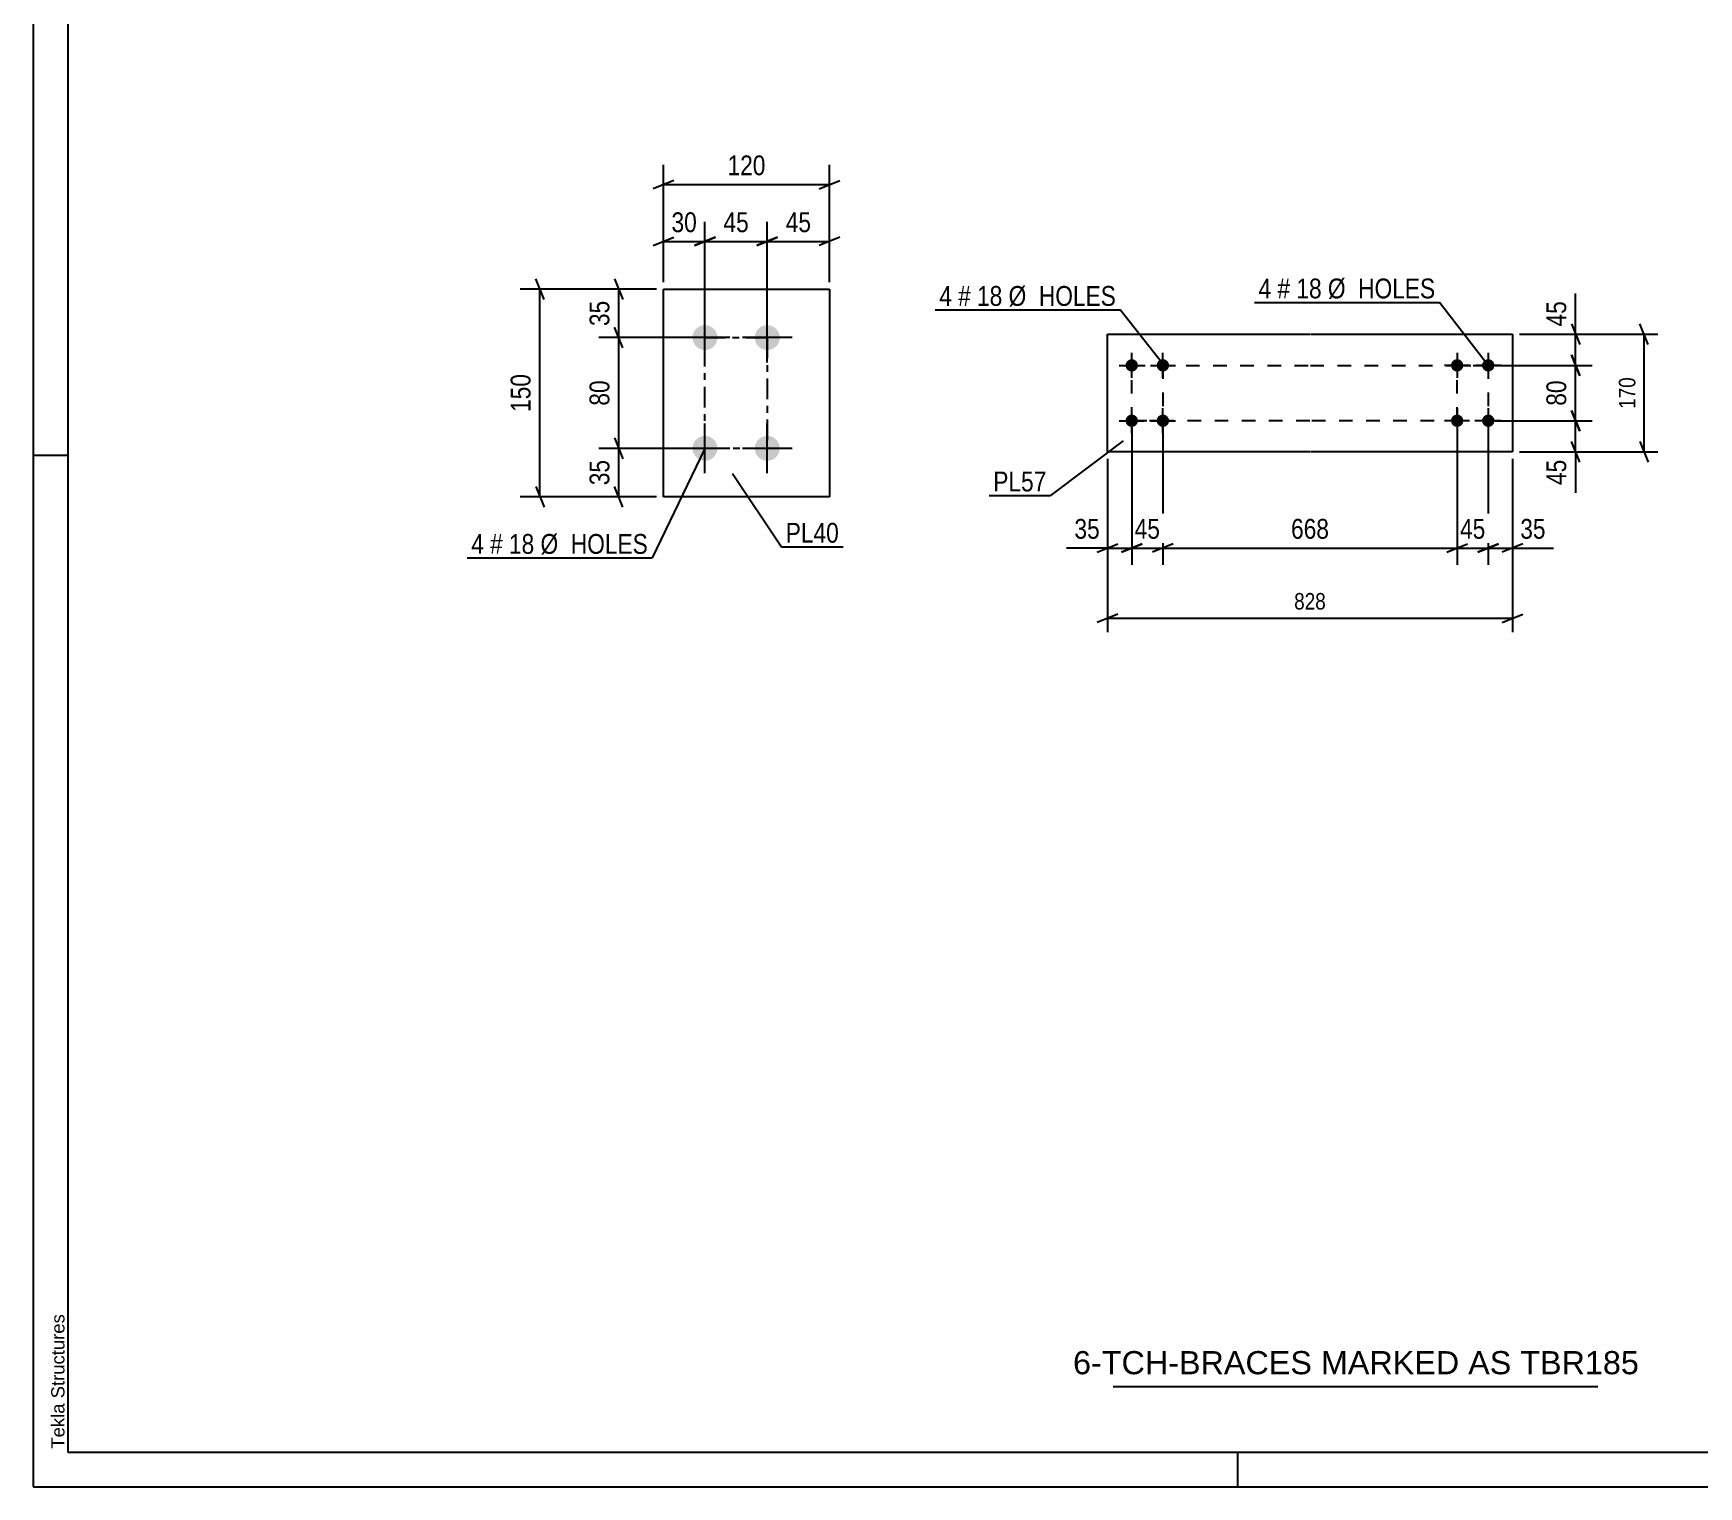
# Model space of a CAD drawing. Header units: millimetres. Extents: x 0 to 594, y 0 to 420.
# Drawn here: x 0 to 240.6, y 0 to 210 of the extents above; entities that cross this region are included whole.
import ezdxf

# ---------------------------------------------------------------- set-up
doc = ezdxf.new("R2010")
doc.units = ezdxf.units.MM
doc.linetypes.add('DXK_LINE_DOT2', pattern=[3.9198, 1.9599, -1.9599])
doc.linetypes.add('DXK_LINE_DOT3', pattern=[5.9187, 2.979, -0.9799, 0.9799, -0.9799])
doc.styles.add('Arial', font='ARIAL.TTF', dxfattribs={"height": 0.2})
doc.styles.add('Arial Narrow', font='ARIALN.TTF', dxfattribs={"height": 0.2})

# ---------------------------------------------------------------- blocks, each defined once
blk = doc.blocks.new('Unknown-580570030-1163')
at = {"color": 5, "linetype": 'Continuous'}
for p, q in [((0, 420), (0, 0)), ((5, 415), (5, 5)), ((5, 149), (0, 149)), ((5, 5), (589, 5)), ((174, 0), (174, 5)), ((0, 0), (594, 0))]:
    blk.add_line(p, q, dxfattribs=at)
at = {"color": 174, "linetype": 'Continuous', "style": 'Arial'}
blk.add_text('Tekla Structures', height=1.9102, rotation=90, dxfattribs=at).set_placement((4.5, 5.5))
blk = doc.blocks.new('Part-580570030-2163 - 2157')
at = {"color": 2, "linetype": 'Continuous'}
for p, q in [((91.02, 143.03), (91.02, 173.03)), ((91.02, 173.03), (115.02, 173.03)), ((115.02, 173.03), (115.02, 143.03)), ((115.02, 143.03), (91.02, 143.03))]:
    blk.add_line(p, q, dxfattribs=at)
blk = doc.blocks.new('Bolt-580570030-2224 - 2157')
at = {"linetype": 'Continuous'}
for points in [[(97.02, 164.23, -1), (97.02, 167.83, -1)], [(106.02, 164.23, -1), (106.02, 167.83, -1)], [(97.02, 148.23, -1), (97.02, 151.83, -1)], [(106.02, 148.23, -1), (106.02, 151.83, -1)]]:
    blk.add_hatch(color=1, dxfattribs=at).paths.add_polyline_path(points)
at = {"color": 1, "linetype": 'Continuous'}
for p, q in [((97.02, 162.43), (97.02, 169.63)), ((106.02, 162.43), (106.02, 169.63)), ((100.62, 166.03), (93.42, 166.03)), ((109.62, 166.03), (102.42, 166.03)), ((97.02, 146.43), (97.02, 153.63)), ((106.02, 146.43), (106.02, 153.63)), ((100.62, 150.03), (93.42, 150.03)), ((109.62, 150.03), (102.42, 150.03))]:
    blk.add_line(p, q, dxfattribs=at)
blk = doc.blocks.new('Part-580570030-3528 - 3527')
at = {"color": 2, "linetype": 'Continuous'}
for p, q in [((155.17, 166.52), (184.37, 166.52)), ((155.17, 149.52), (155.17, 166.52)), ((184.47, 166.52), (213.67, 166.52)), ((213.67, 166.52), (213.67, 149.52)), ((184.37, 149.52), (155.17, 149.52)), ((213.67, 149.52), (184.47, 149.52))]:
    blk.add_line(p, q, dxfattribs=at)
blk = doc.blocks.new('Bolt-580570030-3529 - 3527')
at = {"linetype": 'Continuous'}
for points in [[(205.67, 161.12, -1), (205.67, 162.92, -1)], [(210.17, 161.12, -1), (210.17, 162.92, -1)], [(205.67, 153.12, -1), (205.67, 154.92, -1)], [(210.17, 153.12, -1), (210.17, 154.92, -1)]]:
    blk.add_hatch(color=1, dxfattribs=at).paths.add_polyline_path(points)
at = {"color": 1, "linetype": 'Continuous'}
for p, q in [((205.67, 163.82), (205.67, 160.22)), ((210.17, 163.82), (210.17, 160.22)), ((207.47, 162.02), (203.87, 162.02)), ((211.97, 162.02), (208.37, 162.02)), ((207.47, 154.02), (203.87, 154.02)), ((205.67, 155.82), (205.67, 152.22)), ((211.97, 154.02), (208.37, 154.02)), ((210.17, 155.82), (210.17, 152.22))]:
    blk.add_line(p, q, dxfattribs=at)
blk = doc.blocks.new('Bolt-580570030-3530 - 3527')
at = {"linetype": 'Continuous'}
for points in [[(158.67, 162.92, -1), (158.67, 161.12, -1)], [(163.17, 162.92, -1), (163.17, 161.12, -1)], [(158.67, 154.92, -1), (158.67, 153.12, -1)], [(163.17, 154.92, -1), (163.17, 153.12, -1)]]:
    blk.add_hatch(color=1, dxfattribs=at).paths.add_polyline_path(points)
at = {"color": 1, "linetype": 'Continuous'}
for p, q in [((158.67, 160.22), (158.67, 163.82)), ((163.17, 160.22), (163.17, 163.82)), ((156.87, 162.02), (160.47, 162.02)), ((161.37, 162.02), (164.97, 162.02)), ((156.87, 154.02), (160.47, 154.02)), ((158.67, 152.22), (158.67, 155.82)), ((161.37, 154.02), (164.97, 154.02)), ((163.17, 152.22), (163.17, 155.82))]:
    blk.add_line(p, q, dxfattribs=at)
blk = doc.blocks.new('Rectangle-580570030-2365 - 2157')
at = {"color": 1, "linetype": 'DXK_LINE_DOT3'}
blk.add_lwpolyline([(97.02, 166.03), (106.02, 166.03), (106.02, 150.03), (97.02, 150.03), (97.02, 166.03)], close=True, dxfattribs=at)
blk = doc.blocks.new('Rectangle-580570030-4223 - 3527')
at = {"color": 1, "linetype": 'DXK_LINE_DOT2'}
for p, q in [((158.67, 162.02), (163.17, 162.02)), ((158.67, 154.02), (158.67, 162.02)), ((163.17, 162.02), (163.17, 154.02)), ((163.17, 154.02), (158.67, 154.02))]:
    blk.add_line(p, q, dxfattribs=at)
blk = doc.blocks.new('Rectangle-580570030-4233 - 3527')
at = {"color": 1, "linetype": 'DXK_LINE_DOT2'}
for p, q in [((205.67, 162.02), (210.17, 162.02)), ((205.67, 154.02), (205.67, 162.02)), ((210.17, 162.02), (210.17, 154.02)), ((210.17, 154.02), (205.67, 154.02))]:
    blk.add_line(p, q, dxfattribs=at)
blk = doc.blocks.new('Rectangle-580570030-4243 - 3527')
at = {"color": 1, "linetype": 'DXK_LINE_DOT2'}
for p, q in [((158.67, 162.02), (184.37, 162.02)), ((158.67, 154.02), (158.67, 162.02)), ((184.47, 162.02), (210.17, 162.02)), ((210.17, 162.02), (210.17, 154.02)), ((184.37, 154.02), (158.67, 154.02)), ((210.17, 154.02), (184.47, 154.02))]:
    blk.add_line(p, q, dxfattribs=at)
blk = doc.blocks.new('StraightDimension-580570030-2267 - 2157')
at = {"color": 7, "linetype": 'Continuous'}
for p, q in [((95.52, 179.32), (98.52, 180.52)), ((97.02, 167.03), (97.02, 182.77)), ((107.52, 180.52), (104.52, 179.32)), ((106.02, 167.03), (106.02, 182.77)), ((97.02, 179.92), (106.02, 179.92))]:
    blk.add_line(p, q, dxfattribs=at)
at = {"color": 0}
blk.add_wipeout([(103.95, 180.67), (103.95, 184.87), (99.09, 184.87), (99.09, 180.67)], dxfattribs=at)
at = {"color": 3, "style": 'Arial Narrow'}
blk.add_text('45', height=2.863, dxfattribs=at).set_placement((99.69, 181.27))
blk = doc.blocks.new('StraightDimension-580570030-2251 - 2157')
at = {"color": 7, "linetype": 'Continuous'}
for p, q in [((89.52, 179.32), (92.52, 180.52)), ((91.02, 174.03), (91.02, 182.77)), ((98.52, 180.52), (95.52, 179.32)), ((97.02, 167.03), (97.02, 182.77)), ((91.02, 179.92), (97.02, 179.92))]:
    blk.add_line(p, q, dxfattribs=at)
at = {"color": 0}
blk.add_wipeout([(96.45, 180.67), (96.45, 184.87), (91.59, 184.87), (91.59, 180.67)], dxfattribs=at)
at = {"color": 3, "style": 'Arial Narrow'}
blk.add_text('30', height=2.863, dxfattribs=at).set_placement((92.19, 181.27))
blk = doc.blocks.new('StraightDimension-580570030-2228 - 2157')
at = {"color": 7, "linetype": 'Continuous'}
for p, q in [((91.02, 174.03), (91.02, 190.99)), ((115.02, 174.03), (115.02, 190.99)), ((92.52, 188.74), (89.52, 187.54)), ((91.02, 188.14), (115.02, 188.14)), ((113.52, 187.54), (116.52, 188.74))]:
    blk.add_line(p, q, dxfattribs=at)
at = {"color": 0}
blk.add_wipeout([(106.36, 188.89), (106.36, 193.09), (99.68, 193.09), (99.68, 188.89)], dxfattribs=at)
at = {"color": 3, "style": 'Arial Narrow'}
blk.add_text('120', height=2.863, dxfattribs=at).set_placement((100.28, 189.49))
blk = doc.blocks.new('StraightDimension-580570030-2280 - 2157')
at = {"color": 7, "linetype": 'Continuous'}
for p, q in [((104.52, 179.32), (107.52, 180.52)), ((106.02, 167.03), (106.02, 182.77)), ((116.52, 180.52), (113.52, 179.32)), ((115.02, 174.03), (115.02, 182.77)), ((106.02, 179.92), (115.02, 179.92))]:
    blk.add_line(p, q, dxfattribs=at)
at = {"color": 0}
blk.add_wipeout([(112.95, 180.67), (112.95, 184.87), (108.09, 184.87), (108.09, 180.67)], dxfattribs=at)
at = {"color": 3, "style": 'Arial Narrow'}
blk.add_text('45', height=2.863, dxfattribs=at).set_placement((108.69, 181.27))
blk = doc.blocks.new('StraightDimension-580570030-2300 - 2157')
at = {"color": 7, "linetype": 'Continuous'}
for p, q in [((73.77, 171.53), (72.57, 174.53)), ((90.02, 173.03), (70.32, 173.03)), ((73.17, 143.03), (73.17, 173.03)), ((72.57, 144.53), (73.77, 141.53)), ((90.02, 143.03), (70.32, 143.03))]:
    blk.add_line(p, q, dxfattribs=at)
at = {"color": 0}
blk.add_wipeout([(72.42, 161.37), (68.22, 161.37), (68.22, 154.69), (72.42, 154.69)], dxfattribs=at)
at = {"color": 3, "style": 'Arial Narrow'}
blk.add_text('150', height=2.863, rotation=90.0002, dxfattribs=at).set_placement((71.82, 155.29))
blk = doc.blocks.new('StraightDimension-580570030-2320 - 2157')
at = {"color": 7, "linetype": 'Continuous'}
for p, q in [((96.02, 166.03), (81.71, 166.03)), ((85.16, 164.53), (83.96, 167.53)), ((84.56, 150.03), (84.56, 166.03)), ((96.02, 150.03), (81.71, 150.03)), ((83.96, 151.53), (85.16, 148.53))]:
    blk.add_line(p, q, dxfattribs=at)
at = {"color": 0}
blk.add_wipeout([(83.81, 160.46), (79.61, 160.46), (79.61, 155.6), (83.81, 155.6)], dxfattribs=at)
at = {"color": 3, "style": 'Arial Narrow'}
blk.add_text('80', height=2.863, rotation=90.0002, dxfattribs=at).set_placement((83.21, 156.2))
blk = doc.blocks.new('StraightDimension-580570030-2333 - 2157')
at = {"color": 7, "linetype": 'Continuous'}
for p, q in [((83.96, 174.53), (85.16, 171.53)), ((90.02, 173.03), (81.71, 173.03)), ((84.56, 166.03), (84.56, 173.03)), ((96.02, 166.03), (81.71, 166.03)), ((85.16, 164.53), (83.96, 167.53))]:
    blk.add_line(p, q, dxfattribs=at)
at = {"color": 0}
blk.add_wipeout([(83.81, 171.96), (79.61, 171.96), (79.61, 167.1), (83.81, 167.1)], dxfattribs=at)
at = {"color": 3, "style": 'Arial Narrow'}
blk.add_text('35', height=2.863, rotation=90.0002, dxfattribs=at).set_placement((83.21, 167.7))
blk = doc.blocks.new('StraightDimension-580570030-2349 - 2157')
at = {"color": 7, "linetype": 'Continuous'}
for p, q in [((96.02, 150.03), (81.71, 150.03)), ((83.96, 151.53), (85.16, 148.53)), ((84.56, 143.03), (84.56, 150.03)), ((85.16, 141.53), (83.96, 144.53)), ((90.02, 143.03), (81.71, 143.03))]:
    blk.add_line(p, q, dxfattribs=at)
at = {"color": 0}
blk.add_wipeout([(83.81, 148.96), (79.61, 148.96), (79.61, 144.1), (83.81, 144.1)], dxfattribs=at)
at = {"color": 3, "style": 'Arial Narrow'}
blk.add_text('35', height=2.863, rotation=90.0002, dxfattribs=at).set_placement((83.21, 144.7))
blk = doc.blocks.new('StraightDimension-580570030-3704 - 3527')
at = {"color": 7, "linetype": 'Continuous'}
for p, q in [((214.67, 166.52), (234.67, 166.52)), ((233.27, 165.02), (232.07, 168.02)), ((232.67, 149.52), (232.67, 166.52)), ((214.67, 149.52), (234.67, 149.52)), ((232.07, 151.02), (233.27, 148.02))]:
    blk.add_line(p, q, dxfattribs=at)
at = {"color": 0}
blk.add_wipeout([(231.92, 160.8), (228.42, 160.8), (228.42, 155.23), (231.92, 155.23)], dxfattribs=at)
at = {"color": 96, "style": 'Arial Narrow'}
blk.add_text('170', height=2.386, rotation=90.0002, dxfattribs=at).set_placement((231.42, 155.73))
blk = doc.blocks.new('StraightDimension-580570030-3688 - 3527')
at = {"color": 7, "linetype": 'Continuous'}
for p, q in [((155.17, 148.52), (155.17, 123.49)), ((213.67, 148.52), (213.67, 123.49)), ((156.67, 126.09), (153.67, 124.89)), ((155.17, 125.49), (213.67, 125.49)), ((212.17, 124.89), (215.17, 126.09))]:
    blk.add_line(p, q, dxfattribs=at)
at = {"color": 0}
blk.add_wipeout([(187.2, 126.24), (187.2, 129.74), (181.63, 129.74), (181.63, 126.24)], dxfattribs=at)
at = {"color": 96, "style": 'Arial Narrow'}
blk.add_text('828', height=2.386, dxfattribs=at).set_placement((182.13, 126.74))
blk = doc.blocks.new('StraightDimension-580570030-4155 - 3527')
at = {"color": 7, "linetype": 'Continuous'}
for p, q in [((214.67, 166.52), (225.18, 166.52)), ((222.18, 168.02), (223.38, 165.02)), ((222.78, 162.02), (222.78, 166.52)), ((211.17, 162.02), (225.18, 162.02)), ((223.38, 160.52), (222.18, 163.52))]:
    blk.add_line(p, q, dxfattribs=at)
at = {"color": 0}
blk.add_wipeout([(222.03, 171.9), (217.83, 171.9), (217.83, 167.04), (222.03, 167.04)], dxfattribs=at)
at = {"color": 7, "linetype": 'Continuous'}
blk.add_line((222.78, 166.52), (222.78, 172.42), dxfattribs=at)
blk.add_line((222.78, 166.52), (222.78, 172.42), dxfattribs=at)
at = {"color": 3, "style": 'Arial Narrow'}
blk.add_text('45', height=2.863, rotation=90.0002, dxfattribs=at).set_placement((221.43, 167.64))
blk = doc.blocks.new('StraightDimension-580570030-4156 - 3527')
at = {"color": 7, "linetype": 'Continuous'}
for p, q in [((211.17, 162.02), (225.18, 162.02)), ((222.18, 163.52), (223.38, 160.52)), ((222.78, 154.02), (222.78, 162.02)), ((211.17, 154.02), (225.18, 154.02)), ((223.38, 152.52), (222.18, 155.52))]:
    blk.add_line(p, q, dxfattribs=at)
at = {"color": 0}
blk.add_wipeout([(222.03, 160.44), (217.83, 160.44), (217.83, 155.59), (222.03, 155.59)], dxfattribs=at)
at = {"color": 3, "style": 'Arial Narrow'}
blk.add_text('80', height=2.863, rotation=90.0002, dxfattribs=at).set_placement((221.43, 156.19))
blk = doc.blocks.new('StraightDimension-580570030-4157 - 3527')
at = {"color": 7, "linetype": 'Continuous'}
for p, q in [((211.17, 154.02), (225.18, 154.02)), ((222.18, 155.52), (223.38, 152.52)), ((222.78, 149.52), (222.78, 154.02)), ((214.67, 149.52), (225.18, 149.52)), ((223.38, 148.02), (222.18, 151.02))]:
    blk.add_line(p, q, dxfattribs=at)
at = {"color": 0}
blk.add_wipeout([(222.03, 148.99), (217.83, 148.99), (217.83, 144.13), (222.03, 144.13)], dxfattribs=at)
at = {"color": 7, "linetype": 'Continuous'}
blk.add_line((222.78, 149.52), (222.78, 143.61), dxfattribs=at)
blk.add_line((222.78, 149.52), (222.78, 143.61), dxfattribs=at)
at = {"color": 3, "style": 'Arial Narrow'}
blk.add_text('45', height=2.863, rotation=90.0002, dxfattribs=at).set_placement((221.43, 144.73))
blk = doc.blocks.new('StraightDimension-580570030-4187 - 3527')
at = {"color": 7, "linetype": 'Continuous'}
for p, q in [((210.17, 153.02), (210.17, 133.22)), ((213.67, 148.52), (213.67, 133.22)), ((208.67, 135.02), (211.67, 136.22)), ((210.17, 135.62), (213.67, 135.62)), ((215.17, 136.22), (212.17, 135.02))]:
    blk.add_line(p, q, dxfattribs=at)
at = {"color": 0}
blk.add_wipeout([(219.05, 136.37), (219.05, 140.57), (214.19, 140.57), (214.19, 136.37)], dxfattribs=at)
at = {"color": 7, "linetype": 'Continuous'}
blk.add_line((213.67, 135.62), (219.57, 135.62), dxfattribs=at)
blk.add_line((213.67, 135.62), (219.57, 135.62), dxfattribs=at)
at = {"color": 3, "style": 'Arial Narrow'}
blk.add_text('35', height=2.863, dxfattribs=at).set_placement((214.79, 136.97))
blk = doc.blocks.new('StraightDimension-580570030-4188 - 3527')
at = {"color": 7, "linetype": 'Continuous'}
for p, q in [((205.67, 153.02), (205.67, 133.22)), ((210.17, 153.02), (210.17, 133.22)), ((204.17, 135.02), (207.17, 136.22)), ((205.67, 135.62), (210.17, 135.62)), ((211.67, 136.22), (208.67, 135.02))]:
    blk.add_line(p, q, dxfattribs=at)
at = {"color": 0}
blk.add_wipeout([(210.35, 136.37), (210.35, 140.57), (205.49, 140.57), (205.49, 136.37)], dxfattribs=at)
at = {"color": 3, "style": 'Arial Narrow'}
blk.add_text('45', height=2.863, dxfattribs=at).set_placement((206.09, 136.97))
blk = doc.blocks.new('StraightDimension-580570030-4189 - 3527')
at = {"color": 7, "linetype": 'Continuous'}
for p, q in [((163.17, 153.02), (163.17, 133.22)), ((205.67, 153.02), (205.67, 133.22)), ((164.67, 136.22), (161.67, 135.02)), ((163.17, 135.62), (205.67, 135.62)), ((204.17, 135.02), (207.17, 136.22))]:
    blk.add_line(p, q, dxfattribs=at)
at = {"color": 0}
blk.add_wipeout([(187.76, 136.37), (187.76, 140.57), (181.08, 140.57), (181.08, 136.37)], dxfattribs=at)
at = {"color": 3, "style": 'Arial Narrow'}
blk.add_text('668', height=2.863, dxfattribs=at).set_placement((181.68, 136.97))
blk = doc.blocks.new('StraightDimension-580570030-4190 - 3527')
at = {"color": 7, "linetype": 'Continuous'}
for p, q in [((158.67, 153.02), (158.67, 133.22)), ((163.17, 153.02), (163.17, 133.22)), ((157.17, 135.02), (160.17, 136.22)), ((158.67, 135.62), (163.17, 135.62)), ((164.67, 136.22), (161.67, 135.02))]:
    blk.add_line(p, q, dxfattribs=at)
at = {"color": 0}
blk.add_wipeout([(163.35, 136.37), (163.35, 140.57), (158.49, 140.57), (158.49, 136.37)], dxfattribs=at)
at = {"color": 3, "style": 'Arial Narrow'}
blk.add_text('45', height=2.863, dxfattribs=at).set_placement((159.09, 136.97))
blk = doc.blocks.new('StraightDimension-580570030-4191 - 3527')
at = {"color": 7, "linetype": 'Continuous'}
for p, q in [((158.67, 153.02), (158.67, 133.22)), ((155.17, 148.52), (155.17, 133.22)), ((153.67, 135.02), (156.67, 136.22)), ((155.17, 135.62), (158.67, 135.62)), ((160.17, 136.22), (157.17, 135.02))]:
    blk.add_line(p, q, dxfattribs=at)
at = {"color": 0}
blk.add_wipeout([(154.64, 136.37), (154.64, 140.57), (149.79, 140.57), (149.79, 136.37)], dxfattribs=at)
at = {"color": 7, "linetype": 'Continuous'}
blk.add_line((155.17, 135.62), (149.26, 135.62), dxfattribs=at)
blk.add_line((155.17, 135.62), (149.26, 135.62), dxfattribs=at)
at = {"color": 3, "style": 'Arial Narrow'}
blk.add_text('35', height=2.863, dxfattribs=at).set_placement((150.39, 136.97))
blk = doc.blocks.new('Unknown-580570030-4949')
at = {"color": 7, "linetype": 'Continuous'}
blk.add_line((156, 14.5), (226, 14.5), dxfattribs=at)
at = {"color": 7, "style": 'Arial'}
blk.add_text('6-TCH-BRACES MARKED AS TBR185', height=3.3428, dxfattribs=at).set_placement((150.19, 16.25))
blk = doc.blocks.new('Mark-580570030-2159 - 2157')
at = {"color": 0}
blk.add_wipeout([(116.36, 136.4), (116.36, 139.4), (108.69, 139.4), (108.69, 136.4)], dxfattribs=at)
blk.add_wipeout([(116.36, 136.4), (116.36, 139.4), (108.69, 139.4), (108.69, 136.4)], dxfattribs=at)
at = {"color": 30, "linetype": 'Continuous'}
for p, q in [((101.01, 146.38), (108.09, 135.8)), ((108.09, 135.8), (116.96, 135.8))]:
    blk.add_line(p, q, dxfattribs=at)
at = {"color": 3, "style": 'Arial Narrow'}
blk.add_text('PL40', height=2.863, dxfattribs=at).set_placement((108.69, 136.4))
blk = doc.blocks.new('Mark-580570030-2220 - 2157')
at = {"color": 0}
blk.add_wipeout([(65.08, 134.79), (65.08, 137.79), (63.26, 137.79), (63.26, 134.79)], dxfattribs=at)
blk.add_wipeout([(65.08, 134.79), (65.08, 137.79), (63.26, 137.79), (63.26, 134.79)], dxfattribs=at)
blk.add_wipeout([(67.81, 134.79), (67.81, 137.79), (65.98, 137.79), (65.98, 134.79)], dxfattribs=at)
blk.add_wipeout([(67.81, 134.79), (67.81, 137.79), (65.98, 137.79), (65.98, 134.79)], dxfattribs=at)
at = {"color": 3, "style": 'Arial Narrow'}
blk.add_text('4', height=2.86, dxfattribs=at).set_placement((63.26, 134.79))
at = {"color": 0}
blk.add_wipeout([(72.37, 134.79), (72.37, 137.79), (68.71, 137.79), (68.71, 134.79)], dxfattribs=at)
blk.add_wipeout([(72.37, 134.79), (72.37, 137.79), (68.71, 137.79), (68.71, 134.79)], dxfattribs=at)
at = {"color": 3, "style": 'Arial Narrow'}
blk.add_text('#', height=2.86, dxfattribs=at).set_placement((65.98, 134.79))
at = {"color": 0}
blk.add_wipeout([(88.8, 134.79), (88.8, 137.79), (73.27, 137.79), (73.27, 134.79)], dxfattribs=at)
blk.add_wipeout([(88.8, 134.79), (88.8, 137.79), (73.27, 137.79), (73.27, 134.79)], dxfattribs=at)
at = {"color": 7, "linetype": 'Continuous'}
for p in [(97.02, 150.03), (62.66, 134.19)]:
    blk.add_line(p, (89.4, 134.19), dxfattribs=at)
at = {"color": 3, "style": 'Arial Narrow'}
for s, p in [('18', (68.71, 134.79)), ('Ø  HOLES', (73.27, 134.79))]:
    blk.add_text(s, height=2.863, dxfattribs=at).set_placement(p)
blk = doc.blocks.new('Mark-580570030-3718 - 3527')
at = {"color": 0}
blk.add_wipeout([(132.69, 170.62), (132.69, 173.62), (130.86, 173.62), (130.86, 170.62)], dxfattribs=at)
blk.add_wipeout([(132.69, 170.62), (132.69, 173.62), (130.86, 173.62), (130.86, 170.62)], dxfattribs=at)
blk.add_wipeout([(135.42, 170.62), (135.42, 173.62), (133.59, 173.62), (133.59, 170.62)], dxfattribs=at)
blk.add_wipeout([(135.42, 170.62), (135.42, 173.62), (133.59, 173.62), (133.59, 170.62)], dxfattribs=at)
at = {"color": 3, "style": 'Arial Narrow'}
blk.add_text('4', height=2.86, dxfattribs=at).set_placement((130.86, 170.62))
at = {"color": 0}
blk.add_wipeout([(139.98, 170.62), (139.98, 173.62), (136.32, 173.62), (136.32, 170.62)], dxfattribs=at)
blk.add_wipeout([(139.98, 170.62), (139.98, 173.62), (136.32, 173.62), (136.32, 170.62)], dxfattribs=at)
at = {"color": 3, "style": 'Arial Narrow'}
blk.add_text('#', height=2.86, dxfattribs=at).set_placement((133.59, 170.62))
at = {"color": 0}
blk.add_wipeout([(156.4, 170.62), (156.4, 173.62), (140.88, 173.62), (140.88, 170.62)], dxfattribs=at)
blk.add_wipeout([(156.4, 170.62), (156.4, 173.62), (140.88, 173.62), (140.88, 170.62)], dxfattribs=at)
at = {"color": 7, "linetype": 'Continuous'}
for p in [(130.26, 170.02), (163.1, 162.27)]:
    blk.add_line(p, (157, 170.02), dxfattribs=at)
at = {"color": 3, "style": 'Arial Narrow'}
for s, p in [('18', (136.32, 170.62)), ('Ø  HOLES', (140.88, 170.62))]:
    blk.add_text(s, height=2.863, dxfattribs=at).set_placement(p)
blk = doc.blocks.new('Mark-580570030-3717 - 3527')
at = {"color": 0}
blk.add_wipeout([(178.82, 171.7), (178.82, 174.7), (176.99, 174.7), (176.99, 171.7)], dxfattribs=at)
blk.add_wipeout([(178.82, 171.7), (178.82, 174.7), (176.99, 174.7), (176.99, 171.7)], dxfattribs=at)
blk.add_wipeout([(181.55, 171.7), (181.55, 174.7), (179.72, 174.7), (179.72, 171.7)], dxfattribs=at)
blk.add_wipeout([(181.55, 171.7), (181.55, 174.7), (179.72, 174.7), (179.72, 171.7)], dxfattribs=at)
at = {"color": 3, "style": 'Arial Narrow'}
blk.add_text('4', height=2.86, dxfattribs=at).set_placement((176.99, 171.7))
at = {"color": 0}
blk.add_wipeout([(186.1, 171.7), (186.1, 174.7), (182.45, 174.7), (182.45, 171.7)], dxfattribs=at)
blk.add_wipeout([(186.1, 171.7), (186.1, 174.7), (182.45, 174.7), (182.45, 171.7)], dxfattribs=at)
at = {"color": 3, "style": 'Arial Narrow'}
blk.add_text('#', height=2.86, dxfattribs=at).set_placement((179.72, 171.7))
at = {"color": 0}
blk.add_wipeout([(202.53, 171.7), (202.53, 174.7), (187, 174.7), (187, 171.7)], dxfattribs=at)
blk.add_wipeout([(202.53, 171.7), (202.53, 174.7), (187, 174.7), (187, 171.7)], dxfattribs=at)
at = {"color": 7, "linetype": 'Continuous'}
for p in [(176.39, 171.1), (210.17, 162.02)]:
    blk.add_line(p, (203.13, 171.1), dxfattribs=at)
at = {"color": 3, "style": 'Arial Narrow'}
for s, p in [('18', (182.45, 171.7)), ('Ø  HOLES', (187, 171.7))]:
    blk.add_text(s, height=2.863, dxfattribs=at).set_placement(p)
blk = doc.blocks.new('Mark-580570030-4275 - 3527')
at = {"color": 0}
blk.add_wipeout([(146.34, 143.81), (146.34, 146.81), (138.67, 146.81), (138.67, 143.81)], dxfattribs=at)
blk.add_wipeout([(146.34, 143.81), (146.34, 146.81), (138.67, 146.81), (138.67, 143.81)], dxfattribs=at)
at = {"color": 30, "linetype": 'Continuous'}
for p in [(157.44, 151.14), (138.07, 143.21)]:
    blk.add_line(p, (146.94, 143.21), dxfattribs=at)
at = {"color": 3, "style": 'Arial Narrow'}
blk.add_text('PL57', height=2.863, dxfattribs=at).set_placement((138.67, 143.81))

msp = doc.modelspace()

# ---------------------------------------------------------------- block references
for name in ['Unknown-580570030-1163', 'Part-580570030-2163 - 2157', 'Bolt-580570030-2224 - 2157', 'Rectangle-580570030-2365 - 2157', 'Part-580570030-3528 - 3527', 'Bolt-580570030-3530 - 3527', 'Bolt-580570030-3529 - 3527', 'Rectangle-580570030-4223 - 3527', 'Rectangle-580570030-4243 - 3527', 'Rectangle-580570030-4233 - 3527', 'Unknown-580570030-4949']:
    msp.add_blockref(name, (0, 0))

# ---------------------------------------------------------------- next in the draw order: block references
for name in ['StraightDimension-580570030-2267 - 2157', 'Mark-580570030-3718 - 3527', 'StraightDimension-580570030-3704 - 3527', 'Mark-580570030-2159 - 2157']:
    msp.add_blockref(name, (0, 0))

# ---------------------------------------------------------------- next in the draw order: block references
for name in ['StraightDimension-580570030-2251 - 2157', 'StraightDimension-580570030-4155 - 3527', 'StraightDimension-580570030-3688 - 3527']:
    msp.add_blockref(name, (0, 0))

# ---------------------------------------------------------------- next in the draw order: block references
for name in ['StraightDimension-580570030-2228 - 2157', 'StraightDimension-580570030-4156 - 3527']:
    msp.add_blockref(name, (0, 0))

# ---------------------------------------------------------------- next in the draw order: block references
for name in ['StraightDimension-580570030-2280 - 2157', 'StraightDimension-580570030-2300 - 2157', 'Mark-580570030-3717 - 3527', 'StraightDimension-580570030-4157 - 3527']:
    msp.add_blockref(name, (0, 0))

# ---------------------------------------------------------------- next in the draw order: block references
for name in ['StraightDimension-580570030-2320 - 2157', 'StraightDimension-580570030-4187 - 3527']:
    msp.add_blockref(name, (0, 0))

# ---------------------------------------------------------------- next in the draw order: block references
for name in ['StraightDimension-580570030-2333 - 2157', 'StraightDimension-580570030-4188 - 3527', 'StraightDimension-580570030-2349 - 2157']:
    msp.add_blockref(name, (0, 0))

# ---------------------------------------------------------------- next in the draw order: block references
for name in ['StraightDimension-580570030-4189 - 3527', 'Mark-580570030-2220 - 2157']:
    msp.add_blockref(name, (0, 0))

# ---------------------------------------------------------------- next in the draw order: block references
msp.add_blockref('StraightDimension-580570030-4190 - 3527', (0, 0))

# ---------------------------------------------------------------- next in the draw order: block references
msp.add_blockref('StraightDimension-580570030-4191 - 3527', (0, 0))

# ---------------------------------------------------------------- next in the draw order: block references
msp.add_blockref('Mark-580570030-4275 - 3527', (0, 0))

doc.saveas('drawing.dxf')
